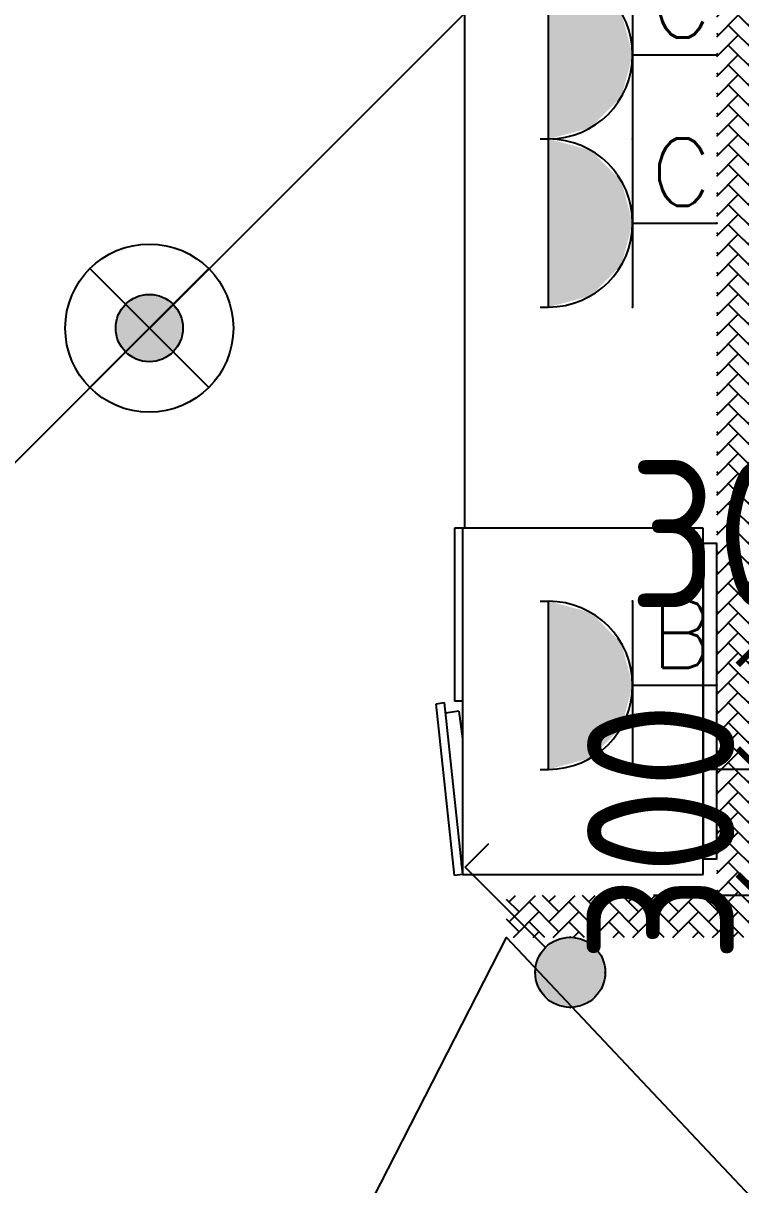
# Model space of a CAD drawing. Extents: x 2803505 to 5851001, y -1372902 to 24339.
# Drawn here: x 3441512 to 3443219, y -763925 to -761161 of the extents above; entities that cross this region are included whole.
import ezdxf
from ezdxf.enums import TextEntityAlignment as Align

# ---------------------------------------------------------------- set-up
doc = ezdxf.new("R2010")
doc.units = 0
doc.header["$LTSCALE"] = 1000
doc.header["$MEASUREMENT"] = 0
doc.layers.get('0').update_dxf_attribs({"linetype": 'CONTINUOUS'})
doc.layers.get('Defpoints').update_dxf_attribs({"linetype": 'CONTINUOUS'})
for name, color, linetype in [('!!电气', 1, 'CONTINUOUS'), ('EQUIP-插座', 3, 'CONTINUOUS'), ('EQUIP-照明', 3, 'CONTINUOUS'), ('LVTRY', 252, 'CONTINUOUS'), ('TEL_TEXT', 7, 'CONTINUOUS'), ('保温', 6, 'CONTINUOUS'), ('建筑-排气道', 252, 'CONTINUOUS')]:
    doc.layers.add(name, color=color, linetype=linetype)
for name, color, linetype, lineweight in [('PUB_HATCH', 8, 'CONTINUOUS', 9), ('平面-空调预留孔', 252, 'CONTINUOUS', 15), ('立面-洞口示意', 252, 'CONTINUOUS', 13)]:
    doc.layers.add(name, color=color, linetype=linetype, lineweight=lineweight)
doc.styles.add('_TEL_DIM', font='SIMPLEX', dxfattribs={"width": 0.8, "height": 3.5, "bigfont": 'HZTXT'})
doc.styles.add('DIM_FONT', font='SIMPLEX', dxfattribs={"width": 0.7, "bigfont": 'GBCBIG'})
doc.styles.get("Standard").update_dxf_attribs({"font": 'gbenor.shx', "bigfont": 'gbcbig.shx'})
doc.dimstyles.get("Standard").update_dxf_attribs({"dimscale": 100, "dimtxt": 3.5, "dimasz": 1, "dimexe": 2.5, "dimexo": 3, "dimgap": 1.5, "dimtad": 1, "dimdec": 0, "dimzin": 0, "dimdsep": 46, "dimtxsty": 'Standard', "dimblk": 'ARCHTICK', "dimcen": 0.09, "dimadec": 0, "dimazin": 0, "dimtfac": 1, "dimtdec": 0, "dimtix": 1, "dimtmove": 2, "dimatfit": 3, "dimfxl": 1, "dimtolj": 1, "dimtzin": 0, "dimarcsym": 0})
pattern_1 = [(45, (0, 0), (0, 47.41575231924514), [100.584, -33.528]), (135, (23.70786, 23.70786), (3.05311331771918e-15, 47.41575231924513), [100.584, -33.528])]

# ---------------------------------------------------------------- blocks, each defined once
blk = doc.blocks.new('A-Kitchen-7')
at = {"layer": 'LVTRY'}
for p, q in [((-518.6581278588565, 779.725278688129), (-7.244008776673581, 834.3051076843403)), ((-7.244008776673581, 834.3051076843403), (-3.585880917788018, 810.5855355854728)), ((-3.585880917788018, 810.5855355854728), (-515, 756.005706589378)), ((-29.12075551546877, 766.9560861630598), (-35.20590834700852, 806.4126680237241)), ((-515, 756.005706589378), (-518.6581278588565, 779.725278688129)), ((-485.6368437646597, 760.5342107040924), (-484.9384396369278, 756.005706589378)), ((-29.12075551543967, 766.9560861630598), (-112.0975807690556, 756.005706589378)), ((515, 780), (-5.820766091346741e-11, 780)), ((0, 756.005706589378), (-5.820766091346741e-11, 780)), ((515, 756.005706589378), (515, 780)), ((515, 756.005706589378), (-515, 756.005706589378)), ((-515, 756.005706589378), (-515, 40)), ((515, 40), (515, 756.005706589378)), ((-515, 40), (515, 40))]:
    blk.add_line(p, q, dxfattribs=at)
blk.add_lwpolyline([(-468.9430810984049, 40), (-468.9430810984049, 0), (468.9430810984049, 0), (468.9430810984632, 40)], close=True, dxfattribs=at)
blk = doc.blocks.new('rtyg7uyhg')
at = {"layer": 'LVTRY'}
for p, q in [((194234.6213208837, 45488.79502889935), (193620.9849572473, 45488.79513816872)), ((193590.3031336021, 45458.1133254503), (193590.3030643982, 45069.47696181395)), ((193925.7802168131, 45440.40881343969), (193940.0533153456, 45432.16822680717)), ((194265.3030643982, 45069.47684161765), (194265.3031336021, 45458.113205254)), ((193896.3984467548, 45429.87059594441), (193857.5823896687, 45326.26016876537)), ((193682.3485790417, 45406.97694542356), (193887.8216881326, 45406.97690883528)), ((193875.2965560293, 45316.03289288385), (193945.6178257855, 45401.45376218002)), ((194111.8940335871, 45406.97686893496), (194173.2576699507, 45406.97685800815)), ((193620.9848935069, 45130.84059271414), (193620.9849317512, 45345.61331998683)), ((194009.6212953876, 45345.61325078298), (194009.6212571432, 45130.84052351015)), ((194050.5303480524, 45130.84051622554), (194050.5303862967, 45345.61324349836)), ((194234.6212953876, 45345.61321071758), (194234.6212571432, 45130.84048344476)), ((193857.5823896687, 45326.26016876537), (193875.2965560293, 45316.03289288385)), ((193948.2576098526, 45069.47689807355), (193682.3485189436, 45069.47694542356)), ((194173.2576098526, 45069.47685800816), (194111.893973489, 45069.47686893508)), ((193620.9848771165, 45038.79513816872), (194234.621240753, 45038.79502889935))]:
    blk.add_line(p, q, dxfattribs=at)
for centre, radius in [((193866.4394935961, 45437.65873082454), 20.45454545454545), ((193989.1667663234, 45437.6587089707), 20.45454545454545), ((194070.9849481416, 45437.65869440146), 20.45454545454545), ((193815.3030944472, 45238.22692174855), 25.56818181818182), ((194137.4621853563, 45238.2268643822), 25.56818181818182)]:
    blk.add_circle(centre, radius, dxfattribs=at)
for centre, radius, start, end in [((193620.9849517839, 45458.11331998683), 30.68181818181818, 89.99998979807194, 179.9999897972382), ((194234.6213154203, 45458.11321071746), 30.68181818181818, 359.9999897972382, 89.99998979807194), ((193915.5529409315, 45422.69466753349), 20.45454545454545, 59.99998980057491, 159.4623117970261), ((193929.8260394641, 45414.45408090108), 20.45454545454545, 320.5376677968172, 59.99998980057491), ((193682.3485681149, 45345.61330905991), 61.36363636363636, 89.99998979807194, 179.9999897972382), ((193948.2576590239, 45345.6132617099), 61.36363636363636, 359.9999897972382, 89.99998979807194), ((194111.8940226603, 45345.61323257144), 61.36363636363636, 89.99998979807194, 179.9999897972382), ((194173.2576590239, 45345.6132216445), 61.36363636363636, 359.9999897972382, 89.99998979807194), ((193682.3485298705, 45130.84058178721), 61.36363636363636, 179.9999897972382, 269.9999897980719), ((193948.2576207797, 45130.8405344372), 61.36363636363636, 269.9999897980719, 359.9999897972382), ((194111.893984416, 45130.84050529861), 61.36363636363636, 179.9999897972382, 269.9999897980719), ((194173.2576207797, 45130.84049437181), 61.36363636363636, 269.9999897980719, 359.9999897972382), ((193620.9848825799, 45069.47695635049), 30.68181818181818, 179.9999897972382, 269.9999897980719), ((194234.6212462163, 45069.47684708112), 30.68181818181818, 269.9999897980719, 359.9999897972382)]:
    blk.add_arc(centre, radius, start, end, dxfattribs=at)
at = {"layer": 'LVTRY', "style": 'DIM_FONT', "width": 0.8, "flags": 9}
for tag in ['XSIZE', 'YSIZE']:
    blk.add_attdef(tag, (193927.8031388824, 45487.7665121054), '', height=0.5, rotation=89.99998979807198, dxfattribs=at)
blk = doc.blocks.new('FRSDFDGDGDRGDR')
at = {"layer": '平面-空调预留孔', "color": 252}
for p, q in [((699612.3179923807, 775043.9561356568), (699612.3179923807, 775441.1561356868)), ((699618.9179923869, 775447.756135683), (699746.3179923192, 775447.756135683)), ((699746.3179923192, 775447.756135683), (699746.3179923192, 775355.3561357355)), ((699719.9179922946, 775342.156135743), (699719.9179922946, 775142.9561356006)), ((699726.5179923008, 775348.7561357393), (699739.7179923131, 775348.7561357393)), ((699726.5179923008, 775136.3561356043), (699739.7179923131, 775136.3561356043)), ((699746.3179923192, 775129.7561356081), (699746.3179923192, 775037.3561356605)), ((699746.3179923192, 775037.3561356605), (699618.9179923869, 775037.3561356605))]:
    blk.add_line(p, q, dxfattribs=at)
blk.add_lwpolyline([(699766.1179923377, 775166.7161355871), (699792.5179923623, 775153.5161355946), (699792.5179923623, 775057.1561356493), (699766.1179923377, 775043.9561356568), (699766.1179923377, 775017.5561356718), (699618.9179923869, 775017.5561356718, -0.4142135623730951), (699592.5179923623, 775043.9561356568), (699592.5179923623, 775441.1561356868, -0.4142135623730951), (699618.9179923869, 775467.5561356718), (699766.1179923377, 775467.5561356718), (699766.1179923377, 775441.1561356868), (699792.5179923623, 775427.9561356943), (699792.5179923623, 775331.596135749), (699766.1179923377, 775318.3961357565)], format="xyb", close=True, dxfattribs=at)
for centre, radius in [((699739.7179923131, 775331.596135749), 10.55999999400228), ((699739.7179923131, 775243.1561357992), 15.83999999100342), ((699739.7179923131, 775153.5161355946), 10.55999999400228)]:
    blk.add_circle(centre, radius, dxfattribs=at)
for centre, radius, start, end in [((699618.917992382, 775441.1561356819), 6.600000001199078, 89.99999995997936, 179.9999999533093), ((699726.5179922959, 775342.1561357381), 6.600000001199078, 89.99999995997936, 179.9999999533093), ((699739.717992318, 775355.3561357405), 6.600000001206354, 269.9999999599793, 359.9999999533093), ((699726.5179922959, 775142.9561356056), 6.600000001199078, 180.0000000400206, 270.0000000533608), ((699739.717992318, 775129.7561356032), 6.600000001206354, 4.002063966804346e-08, 90.00000005336085), ((699618.917992382, 775043.9561356618), 6.600000001199078, 180.0000000400206, 270.0000000533608)]:
    blk.add_arc(centre, radius, start, end, dxfattribs=at)
blk = doc.blocks.new('*U171')
h = blk.add_hatch(color=5)
h.set_gradient(color1=(0, 0, 255), rotation=180, tint=1)
h.paths.add_polyline_path([(3.524958103184869e-15, -2.819966482547906e-15), (-6.350000000000009, -6.349999999999992), (-6.350000000000001, -2.159000000000014), (-15, -2.158999999999999), (-14.99999999999999, 2.159000000000044), (-6.349999999999993, 2.159000000000029), (-6.349999999999985, 6.350000000000009)])
at = {"color": 0, "linetype": 'Continuous'}
blk.add_lwpolyline([(3.524958103184869e-15, -2.819966482547906e-15), (-6.350000000000009, -6.349999999999992), (-6.350000000000001, -2.159000000000014), (-15, -2.158999999999999), (-14.99999999999999, 2.159000000000044), (-6.349999999999993, 2.159000000000029), (-6.349999999999985, 6.350000000000009)], close=True, dxfattribs=at)
blk = doc.blocks.new('VXCVXVXVDXVDX')
at = {"layer": 'PUB_HATCH'}
blk.add_hatch(color=252, dxfattribs=at).paths.add_polyline_path([(436751.5694273568, 295600.3626172644), (436751.5694273568, 295330.3626172644), (436646.5694273568, 295330.3626172644), (436646.5694273568, 295345.3626172644), (436716.5694273568, 295345.3626172644), (436736.5694273568, 295365.3626172644), (436736.5694273568, 295565.3626172644), (436716.5694273568, 295585.3626172644), (436466.5694273568, 295585.3626172644), (436446.5694273568, 295565.3626172644), (436446.5694273568, 295365.3626172644), (436466.5694273568, 295345.3626172644), (436536.5694273568, 295345.3626172644), (436536.5694273568, 295330.3626172644), (436431.5694273568, 295330.3626172644), (436431.5694273568, 295600.3626172644)])
at = {"layer": 'LVTRY', "color": 252}
for p, q in [((436536.5694273568, 295345.3626172644), (436536.5694273568, 295330.3626172644)), ((436646.5694273568, 295345.3626172644), (436646.5694273568, 295330.3626172644)), ((436416.5788132118, 294415.3626137216), (436886.7882998344, 294415.3626137216)), ((436516.578813212, 293515.3626137216), (436516.578813212, 294415.3626137216)), ((436670.8481987689, 294172.406880383), (436886.7882998344, 294415.3626137216)), ((436886.7882998344, 294415.3626137216), (436886.7882998344, 293515.3626137216)), ((436826.5788132118, 294335.3626137216), (436426.5788132118, 294335.3626137218)), ((436516.578813212, 294325.3626137218), (436516.5788132122, 293605.3626137216)), ((436701.8288132122, 294225.3626137218), (436701.8288132122, 294315.3626137219)), ((436701.8288132122, 294315.3626137219), (436706.3288132122, 294315.3626137219)), ((436706.3288132122, 294315.3626137219), (436706.3288132122, 294225.3626137218)), ((436836.5788132118, 293605.3626137216), (436836.5788132118, 294325.3626137216)), ((436461.5788132118, 294295.3626137219), (436746.5788132118, 294295.3626137218)), ((436461.5788132118, 294290.3626137219), (436746.5788132118, 294290.3626137218)), ((436551.578813212, 294075.3626137218), (436551.578813212, 294285.3626137219)), ((436556.578813212, 294075.3626137218), (436556.578813212, 294285.3626137219)), ((436751.5788132118, 294285.3626137218), (436751.5788132118, 294075.3626137218)), ((436756.5788132118, 294285.3626137218), (436756.5788132118, 294075.3626137218)), ((436706.3288132122, 294225.3626137218), (436701.8288132122, 294225.3626137218)), ((436416.5788132118, 294172.406880383), (436670.8481987689, 294172.406880383)), ((436516.578813212, 293757.3083375058), (436516.578813212, 294172.406880383)), ((436531.5788132122, 294182.612613722), (436659.0788132122, 294182.612613722)), ((436531.5788132122, 294178.112613722), (436531.5788132122, 294182.612613722)), ((436659.0788132122, 294178.112613722), (436531.5788132122, 294178.112613722)), ((436776.5788132115, 294182.612613722), (436649.0788132115, 294182.612613722)), ((436649.0788132115, 294182.612613722), (436649.0788132115, 294178.112613722)), ((436649.0788132115, 294178.112613722), (436776.5788132115, 294178.112613722)), ((436659.0788132122, 294182.612613722), (436659.0788132122, 294178.112613722)), ((436670.8481987689, 294172.406880383), (436670.8481987689, 293757.3083375058)), ((436776.5788132115, 294178.112613722), (436776.5788132115, 294182.612613722)), ((436706.3288132122, 294135.3626137218), (436701.8288132122, 294135.3626137218)), ((436701.8288132122, 294135.3626137218), (436701.8288132122, 294045.3626137216)), ((436706.3288132122, 294045.3626137216), (436706.3288132122, 294135.3626137218)), ((436746.5788132118, 294070.3626137218), (436461.5788132118, 294070.3626137218)), ((436746.5788132118, 294065.3626137218), (436461.5788132118, 294065.3626137218)), ((436701.8288132122, 294045.3626137216), (436706.3288132122, 294045.3626137216)), ((436796.5788132118, 293995.9658101086), (436796.5788132118, 294034.7594173361)), ((436815.9756168248, 294015.3626137216), (436777.1820095973, 294015.3626137216)), ((436796.5788132118, 293895.9658101086), (436796.5788132118, 293934.7594173361)), ((436815.9756168248, 293915.3626137216), (436777.1820095973, 293915.3626137216)), ((436746.5788132118, 293865.3626137216), (436461.5788132118, 293865.3626137216)), ((436701.8288132122, 293795.3626137216), (436701.8288132122, 293885.3626137216)), ((436701.8288132122, 293885.3626137216), (436706.3288132122, 293885.3626137216)), ((436706.3288132122, 293885.3626137216), (436706.3288132122, 293795.3626137216)), ((436746.5788132118, 293860.3626137216), (436461.5788132118, 293860.3626137216)), ((436551.578813212, 293855.3626137216), (436551.578813212, 293645.3626137215)), ((436556.578813212, 293855.3626137216), (436556.578813212, 293645.3626137215)), ((436751.5788132118, 293645.3626137216), (436751.5788132118, 293855.3626137216)), ((436756.5788132118, 293645.3626137216), (436756.5788132118, 293855.3626137216)), ((436706.3288132122, 293795.3626137216), (436701.8288132122, 293795.3626137216)), ((436670.8481987689, 293757.3083375058), (436416.5788132118, 293757.3083375058)), ((436659.0788132122, 293752.6126137214), (436531.5788132122, 293752.6126137214)), ((436531.5788132122, 293752.6126137214), (436531.5788132122, 293748.1126137214)), ((436649.0788132115, 293748.1126137214), (436649.0788132115, 293752.6126137214)), ((436649.0788132115, 293752.6126137214), (436776.5788132115, 293752.6126137214)), ((436659.0788132122, 293748.1126137214), (436659.0788132122, 293752.6126137214)), ((436886.7882998344, 293515.3626137216), (436670.8481987689, 293757.3083375058)), ((436776.5788132115, 293752.6126137214), (436776.5788132115, 293748.1126137214)), ((436531.5788132122, 293748.1126137214), (436659.0788132122, 293748.1126137214)), ((436776.5788132115, 293748.1126137214), (436649.0788132115, 293748.1126137214)), ((436706.3288132122, 293705.3626137216), (436701.8288132122, 293705.3626137216)), ((436701.8288132122, 293705.3626137216), (436701.8288132122, 293615.3626137216)), ((436706.3288132122, 293615.3626137216), (436706.3288132122, 293705.3626137216)), ((436461.5788132118, 293640.3626137215), (436746.5788132118, 293640.3626137216)), ((436461.5788132118, 293635.3626137215), (436746.5788132118, 293635.3626137216)), ((436701.8288132122, 293615.3626137216), (436706.3288132122, 293615.3626137216)), ((436426.578813212, 293595.3626137216), (436826.5788132118, 293595.3626137216)), ((436886.7882998344, 293515.3626137216), (436416.5788132118, 293515.3626137216))]:
    blk.add_line(p, q, dxfattribs=at)
for points in [[(436416.5694273568, 295615.3626172644), (436766.5694273568, 295615.3626172644), (436766.5694273568, 295315.3626172644), (436416.5694273568, 295315.3626172644)], [(436431.5694273568, 295600.3626172644), (436751.5694273568, 295600.3626172644), (436751.5694273568, 295330.3626172644), (436431.5694273568, 295330.3626172644)], [(436716.5694273568, 295345.3626172644), (436466.5694273568, 295345.3626172644), (436446.5694273568, 295365.3626172644), (436446.5694273568, 295565.3626172644), (436466.5694273568, 295585.3626172644), (436716.5694273568, 295585.3626172644), (436736.5694273568, 295565.3626172644), (436736.5694273568, 295365.3626172644), (436716.5694273568, 295345.3626172644)]]:
    blk.add_lwpolyline(points, close=True, dxfattribs=at)
blk.add_lwpolyline([(437016.5794646026, 292915.3634144634), (437016.5779587863, 295015.3630851463), (438516.5701812393, 295015.3630842563), (438516.5701812393, 293789.3634144615)], dxfattribs=at)
for centre, radius in [((436604.0788132118, 294180.3626137218), 29.7), ((436604.0788132118, 294180.3626137218), 11.7), ((436796.5788132118, 294015.3626137216), 16.99680361435897), ((436796.5788132118, 293915.3626137216), 16.99680361435897), ((436604.0788132118, 293750.3626137216), 29.7), ((436604.0788132118, 293750.3626137216), 11.7)]:
    blk.add_circle(centre, radius, dxfattribs=at)
for centre, radius, start, end in [((436526.578813212, 294325.3626137218), 10, 90, 180), ((436826.5788132118, 294325.3626137216), 10, 7.016709298534877e-15, 90), ((436561.578813212, 294285.3626137219), 10, 90, 180), ((436561.578813212, 294285.3626137219), 5, 90, 180), ((436746.5788132118, 294285.3626137218), 10, 7.016709298534877e-15, 90), ((436746.5788132118, 294285.3626137218), 5, 7.016709298534877e-15, 90), ((436604.0788132118, 294180.3626137218), 56.7, 2.274239184344274, 87.72576081585402), ((436604.0788132118, 294180.3626137218), 52.2, 2.470411041799992, 87.52958895835616), ((436704.078813212, 294180.3626137218), 56.7, 92.27423918414597, 177.7257608156557), ((436704.078813212, 294180.3626137218), 52.2, 92.47041104164384, 177.5295889582), ((436604.0788132118, 294180.3626137218), 56.7, 272.274239184146, 357.7257608156558), ((436604.0788132118, 294180.3626137218), 52.2, 272.4704110416438, 357.5295889582), ((436704.078813212, 294180.3626137218), 56.7, 182.2742391843443, 267.725760815854), ((436704.078813212, 294180.3626137218), 52.2, 182.4704110418, 267.5295889583562), ((436561.578813212, 294075.3626137218), 10, 180, 270), ((436561.578813212, 294075.3626137218), 5, 180, 270), ((436746.5788132118, 294075.3626137218), 5, 270, 7.016709298534877e-15), ((436746.5788132118, 294075.3626137218), 10, 270, 7.016709298534877e-15), ((436561.578813212, 293855.3626137216), 10, 90, 180), ((436746.5788132118, 293855.3626137216), 10, 7.016709298534877e-15, 90), ((436561.578813212, 293855.3626137216), 5, 90, 180), ((436746.5788132118, 293855.3626137216), 5, 7.016709298534877e-15, 90), ((436604.0788132118, 293750.3626137216), 56.7, 2.274239184344274, 87.72576081585402), ((436704.078813212, 293750.3626137216), 56.7, 92.27423918414597, 177.7257608156557), ((436604.0788132118, 293750.3626137216), 52.2, 2.470411041799992, 87.52958895835616), ((436704.078813212, 293750.3626137216), 52.2, 92.47041104164384, 177.5295889582), ((436604.0788132118, 293750.3626137216), 56.7, 272.274239184146, 357.7257608156558), ((436604.0788132118, 293750.3626137216), 52.2, 272.4704110416438, 357.5295889582), ((436704.078813212, 293750.3626137216), 56.7, 182.2742391843443, 267.725760815854), ((436704.078813212, 293750.3626137216), 52.2, 182.4704110418, 267.5295889583562), ((436561.578813212, 293645.3626137215), 10, 180, 270), ((436561.578813212, 293645.3626137215), 5, 180, 270), ((436746.5788132118, 293645.3626137216), 5, 270, 7.016709298534877e-15), ((436746.5788132118, 293645.3626137216), 10, 270, 7.016709298534877e-15), ((436526.5788132122, 293605.3626137216), 10, 180, 270), ((436826.5788132118, 293605.3626137216), 10, 270, 7.016709298534877e-15)]:
    blk.add_arc(centre, radius, start, end, dxfattribs=at)
at = {"layer": '立面-洞口示意', "color": 252}
blk.add_lwpolyline([(436416.5694273568, 295615.3626172644), (436645.121364471, 295521.4132340075), (436766.5694273568, 295315.3626172644)], dxfattribs=at)
at = {"color": 252, "rotation": 90}
blk.add_blockref('FRSDFDGDGDRGDR', (1212534.134853216, -404177.1549065949), dxfattribs=at)
at = {"color": 252, "xscale": -1}
blk.add_blockref('rtyg7uyhg', (632006.8818456081, 250026.5681428527), dxfattribs=at)
at = {"layer": 'LVTRY', "color": 252, "extrusion": (0, 0, -1), "xscale": -0.7999999999883585, "yscale": 0.7999999999883585, "zscale": -0.7999999999883585, "rotation": 270}
blk.add_blockref('A-Kitchen-7', (-439116.570181246, 293377.3634144608), dxfattribs=at)
at = {"layer": '建筑-排气道', "color": 252, "extrusion": (0, 0, -1), "xscale": 5, "yscale": 5, "zscale": -5, "rotation": 90}
blk.add_blockref('*U171', (-436581.666374882, 295283.0503464902), dxfattribs=at)
blk = doc.blocks.new('VXVXVXDVXDVXVDX')
at = {"layer": '保温', "linetype": 'ByBlock', "ltscale": 10}
h = blk.add_hatch(dxfattribs=at)
h.set_pattern_fill('AR-HBONE', color=251, scale=55)
h.set_pattern_definition(pattern_1)
h.paths.add_polyline_path([(439216.5566533464, 295615.3630856458), (439116.5786833004, 295615.3630856572), (439116.5787228292, 292815.3647226573), (439216.5566928774, 292815.205914998)])
h = blk.add_hatch(dxfattribs=at)
h.set_pattern_fill('AR-HBONE', color=251, scale=55)
h.set_pattern_definition(pattern_1)
h.paths.add_polyline_path([(439116.5787236269, 292815.3415978362), (439116.578707887, 292915.3614494683), (438616.5794693187, 292915.3647226544), (438616.5794850586, 292815.3448710223)])
blk = doc.blocks.new('A$C100F5A36')
at = {"color": 252}
for name in ['VXVXVXDVXDVXVDX', 'VXCVXVXVDXVDX']:
    blk.add_blockref(name, (-408814.112811693, -305497.7630110036), dxfattribs=at)
blk = doc.blocks.new('$equip$00001149')
for p, q in [((-0.353553390592424, 0.353553390592424), (0.353553390592424, -0.353553390592424)), ((0.353553390592424, 0.353553390592424), (-0.353553390592424, -0.353553390592424))]:
    blk.add_line(p, q)
for radius in [0.5, 0.2]:
    blk.add_circle((0, 0), radius)
for points in [[(-0.09999999999854481, 0.1732050807586347), (0.09999999999854481, 0.1732050807586347), (-0.1732050807586347, 0.09999999999854481), (0.1732050807586347, 0.09999999999854481)], [(0, 0.2000000000007276), (0, 0.2000000000007276), (-0.09999999999854481, 0.1732050807586347), (0.09999999999854481, 0.1732050807586347)], [(-0.1732050807586347, 0.09999999999854481), (0.1732050807586347, 0.09999999999854481), (-0.2000000000007276, 0), (0.2000000000007276, 0)], [(-0.1732050807586347, -0.09999999999854481), (0.1732050807586347, -0.09999999999854481), (-0.2000000000007276, 0), (0.2000000000007276, 0)], [(-0.09999999999854481, -0.1732050807586347), (0.09999999999854481, -0.1732050807586347), (-0.1732050807586347, -0.09999999999854481), (0.1732050807586347, -0.09999999999854481)], [(0, -0.2000000000007276), (0, -0.2000000000007276), (-0.09999999999854481, -0.1732050807586347), (0.09999999999854481, -0.1732050807586347)]]:
    blk.add_solid(points)
at = {"flags": 9}
blk.add_attdef('A', (0, 0), '', height=2e-05, dxfattribs=at)
blk = doc.blocks.new('$equip$00001962')
for p, q in [((0.1473139127519971, 0.3556472460822988), (0.625000000003638, 0.8333333333339397)), ((0.625000000003638, 0.8333333333339397), (0.7664213562420628, 0.6919119770955149))]:
    blk.add_line(p, q)
blk.add_circle((3.637978807091713e-12, 0.2083333333339397), 0.2083333333334168)
for p in [(1.091393642127514e-11, 0.4166666666660603), (-0.2083333333284827, 0.2083333333375776), (0.2083333333393966, 0.2083333333375776), (1.091393642127514e-11, 0)]:
    blk.add_point(p)
for points in [[(3.637978807091713e-12, 0.4166666666660603), (3.637978807091713e-12, 0.4166666666660603), (-0.1041666666642413, 0.3887552924552438), (0.1041666666715173, 0.3887552924552438)], [(-0.1041666666642413, 0.3887552924552438), (0.1041666666715173, 0.3887552924552438), (-0.1804219591176661, 0.312500000001819), (0.1804219591249421, 0.312500000001819)], [(-0.1804219591176661, 0.312500000001819), (0.1804219591249421, 0.312500000001819), (-0.2083333333284827, 0.2083333333339397), (0.2083333333357587, 0.2083333333339397)], [(-0.1804219591176661, 0.1041666666660603), (0.1804219591249421, 0.1041666666660603), (-0.2083333333284827, 0.2083333333339397), (0.2083333333357587, 0.2083333333339397)], [(-0.1041666666642413, 0.02791137421263556), (0.1041666666715173, 0.02791137421263556), (-0.1804219591176661, 0.1041666666660603), (0.1804219591249421, 0.1041666666660603)], [(3.637978807091713e-12, 1.818989403545856e-12), (3.637978807091713e-12, 1.818989403545856e-12), (-0.1041666666642413, 0.02791137421263556), (0.1041666666715173, 0.02791137421263556)]]:
    blk.add_solid(points)
at = {"layer": 'TEL_TEXT', "style": '_TEL_DIM', "flags": 1}
blk.add_attdef('A', text='', height=2e-05, dxfattribs=at).set_placement((0, 0), align=Align.MIDDLE_CENTER)
blk = doc.blocks.new('$equip$00001764')
for p, q in [((-0.5, 1.049999999999272), (-0.5, 1)), ((0.5, 1.049999999999272), (0.5, 1)), ((-0.5, 1), (0.5, 1)), ((0.5, 0.5), (-0.5, 0.5)), ((0, 0.5), (0, 0))]:
    blk.add_line(p, q)
blk.add_arc((0, 1), 0.500000000000025, 180, 0)
for p in [(-0.5, 0.5), (0.5, 0.5), (0, 0)]:
    blk.add_point(p)
for points in [[(0.4330127018911298, 0.75), (-0.4330127018911298, 0.75), (0.5, 1), (-0.5, 1)], [(0.25, 0.5669872981052322), (-0.25, 0.5669872981052322), (0.4330127018911298, 0.75), (-0.4330127018911298, 0.75)], [(0, 0.5), (0, 0.5), (0.25, 0.5669872981052322), (-0.25, 0.5669872981052322)]]:
    blk.add_solid(points)
at = {"color": 7, "style": '_TEL_DIM'}
blk.add_attdef('$TEXT$', text='', height=0.4, dxfattribs=at).set_placement((0.3030595533709857, 0.2110205339395179), align=Align.MIDDLE_CENTER)
at = {"color": 7, "style": '_TEL_DIM', "flags": 1}
blk.add_attdef('A', text='', height=2e-05, dxfattribs=at).set_placement((0, 0), align=Align.MIDDLE_CENTER)
blk = doc.blocks.new('_ArchTick')
at = {"color": 0, "linetype": 'ByBlock', "const_width": 0.15}
blk.add_lwpolyline([(-0.5, -0.5), (0.5, 0.5)], dxfattribs=at)
blk = doc.blocks.new('*D449')
at = {"layer": '!!电气', "color": 0, "lineweight": -2, "transparency": 16777216}
for p, q in [((3443320.515285586, -762935.9750407115), (3443012.126768024, -762935.9750407115)), ((3443262.126768024, -763235.9750407115), (3443262.126768024, -762935.9750407115)), ((3443320.515285586, -763235.9750407115), (3443012.126768024, -763235.9750407115))]:
    blk.add_line(p, q, dxfattribs=at)
at = {"layer": 'Defpoints', "color": 0, "transparency": 16777216}
for p in [(3443262.126768024, -762935.9750407115), (3443620.515285586, -762935.9750407115), (3443620.515285586, -763235.9750407115)]:
    blk.add_point(p, dxfattribs=at)
at = {"layer": '!!电气', "color": 0, "lineweight": -2, "transparency": 16777216, "xscale": 100, "yscale": 100, "zscale": 100}
for p, rotation in [((3443262.126768024, -762935.9750407115), 90), ((3443262.126768024, -763235.9750407115), 270)]:
    blk.add_blockref('_ArchTick', p, dxfattribs=dict(at, rotation=rotation))
at = {"layer": '!!电气', "color": 0, "transparency": 16777216, "insert": (3443028.72806188, -763085.9750407109), "char_height": 350, "attachment_point": 5, "rotation": 90}
blk.add_mtext('\\A1;300', dxfattribs=at)
blk = doc.blocks.new('*D451')
at = {"layer": '!!电气', "color": 0, "lineweight": -2, "transparency": 16777216}
for p, q in [((3443562.126768284, -762637.6330857712), (3443262.126768284, -762637.6330857712)), ((3443562.126768284, -762676.2318615771), (3443562.126768284, -762887.6330857712)), ((3443262.126768284, -762734.5810557313), (3443262.126768284, -762887.6330857712))]:
    blk.add_line(p, q, dxfattribs=at)
at = {"layer": 'Defpoints', "color": 0, "transparency": 16777216}
for p in [(3443562.126768284, -762376.2318615771), (3443262.126768284, -762434.5810557313), (3443262.126768284, -762637.6330857712)]:
    blk.add_point(p, dxfattribs=at)
at = {"layer": '!!电气', "color": 0, "lineweight": -2, "transparency": 16777216, "xscale": 100, "yscale": 100, "zscale": 100, "rotation": 180}
blk.add_blockref('_ArchTick', (3443262.126768284, -762637.6330857712), dxfattribs=at)
at = {"layer": '!!电气', "color": 0, "lineweight": -2, "transparency": 16777216, "xscale": 100, "yscale": 100, "zscale": 100}
blk.add_blockref('_ArchTick', (3443562.126768284, -762637.6330857712), dxfattribs=at)
at = {"layer": '!!电气', "color": 0, "transparency": 16777216, "insert": (3443262.126767947, -762376.2318615771), "char_height": 350, "attachment_point": 5}
blk.add_mtext('\\A1;300', dxfattribs=at)

msp = doc.modelspace()

# ---------------------------------------------------------------- block references
at = {"layer": '!!电气'}
msp.add_blockref('A$C100F5A36', (3412859.66086701, -750653.5751154518), dxfattribs=at)

# ---------------------------------------------------------------- next in the draw order: linework, layer by layer
at = {"layer": '!!电气', "color": 1}
for points in [[(3440462.126014347, -763235.9750400826), (3443162.12676807, -760535.9750408074)], [(3440462.092329462, -767635.975033114), (3442662.127519795, -763335.9750404262), (3442662.127520273, -763335.9750394898), (3446712.138178937, -767635.9750338183)]]:
    msp.add_lwpolyline(points, dxfattribs=at)

# ---------------------------------------------------------------- next in the draw order: block references
at = {"layer": 'EQUIP-插座', "color": 2}
ref = msp.add_blockref('$equip$00001764', (3443162.126768055, -761235.9750408083), dxfattribs=dict(at, xscale=400, yscale=400, zscale=400, rotation=89.99999999877468))
ref.add_attrib('$TEXT$', 'C', dxfattribs={"layer": '0', "color": 7, "height": 160, "style": '_TEL_DIM'}).set_placement((3443077.718554481, -761114.751219458), align=Align.MIDDLE_CENTER)
ref = msp.add_blockref('$equip$00001764', (3443162.126768048, -761635.9750408083), dxfattribs=dict(at, xscale=400, yscale=400, zscale=400, rotation=89.99999999877468))
ref.add_attrib('$TEXT$', 'C', dxfattribs={"layer": '0', "color": 7, "height": 160, "style": '_TEL_DIM'}).set_placement((3443077.718554475, -761514.751219458), align=Align.MIDDLE_CENTER)
ref = msp.add_blockref('$equip$00001764', (3443162.118236563, -762735.9750404328), dxfattribs=dict(at, xscale=400, yscale=400, zscale=400, rotation=90))
ref.add_attrib('$TEXT$', 'B', dxfattribs={"layer": '0', "color": 7, "height": 160, "style": '_TEL_DIM'}).set_placement((3443077.710022989, -762614.7512190847), align=Align.MIDDLE_CENTER)
at = {"layer": 'EQUIP-照明', "color": 2, "xscale": 400, "yscale": 400, "zscale": 400}
msp.add_blockref('$equip$00001149', (3441812.115529976, -761885.975274838), dxfattribs=at)
at = {"layer": 'EQUIP-照明', "color": 2, "xscale": 400, "yscale": 400, "zscale": 400, "rotation": 90}
msp.add_blockref('$equip$00001962', (3442896.908526693, -763419.0429465275), dxfattribs=at)

# ---------------------------------------------------------------- next in the draw order: dimensions: what is measured, and where the dimension line sits
at = {"layer": '!!电气', "color": 1}
dim = msp.add_linear_dim(base=(3443262.126768284, -762637.6330857712), p1=(3443562.126768284, -762376.2318615771), p2=(3443262.126768284, -762434.5810557313), dimstyle='Standard', override={"dimzin": 8}, dxfattribs=at)
dim.commit()
dim.dimension.update_dxf_attribs({"geometry": '*D451', "text_midpoint": (3443262.126767947, -762376.2318615771), "dimtype": 128})
dim = msp.add_linear_dim(base=(3443262.126768024, -762935.9750407115), p1=(3443620.515285586, -763235.9750407115), p2=(3443620.515285586, -762935.9750407115), angle=90, dimstyle='Standard', override={"dimzin": 8}, dxfattribs=at)
dim.commit()
dim.dimension.update_dxf_attribs({"geometry": '*D449', "text_midpoint": (3443028.72806188, -763085.9750407109), "dimtype": 128})

doc.saveas('drawing.dxf')
